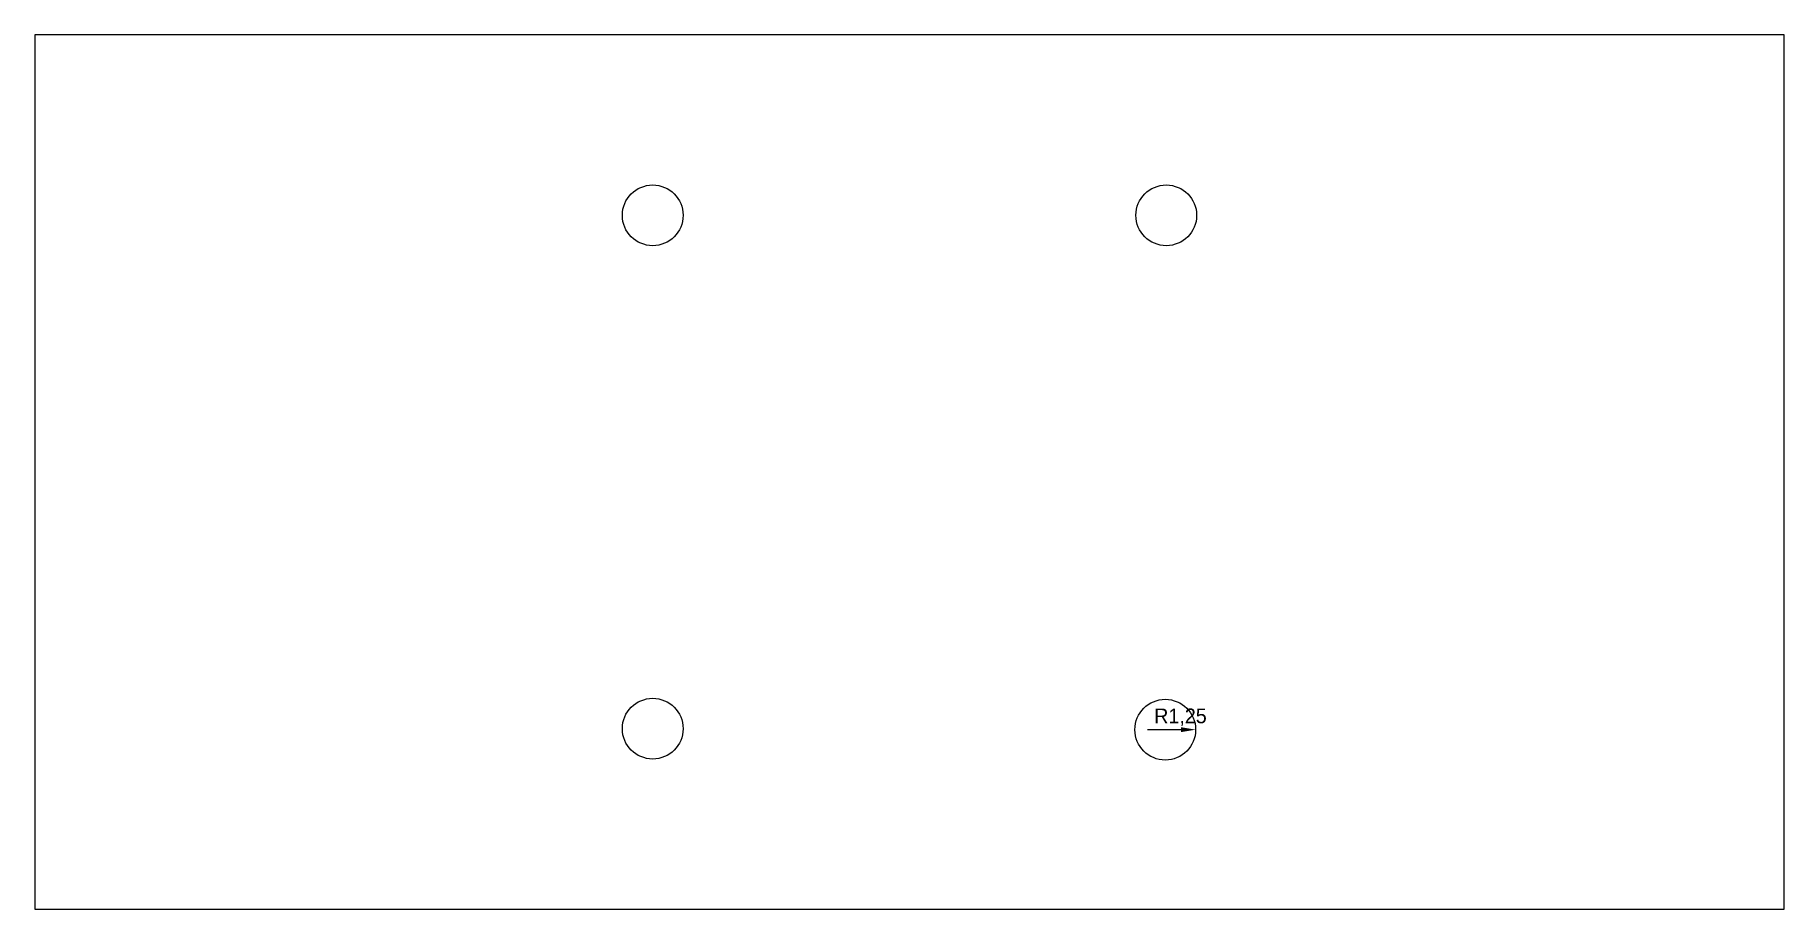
# Model space of a CAD drawing. Header units: millimetres. Extents: x -36 to 36, y -18 to 18.
import ezdxf

# ---------------------------------------------------------------- set-up
doc = ezdxf.new("R2010")
doc.units = ezdxf.units.MM
doc.layers.add('Dimensions', color=7, linetype='Continuous')
doc.layers.add('草图平面 01', color=7, linetype='Continuous')
doc.dimstyles.new('ISO-25', dxfattribs={"dimtxt": 2.5, "dimasz": 2.5, "dimexe": 1.25, "dimexo": 0.625, "dimtad": 1, "dimtxsty": 'Standard', "dimcen": 2.5, "dimadec": 0, "dimazin": 0, "dimtfac": 1, "dimtmove": 0, "dimatfit": 3, "dimfxl": 1, "dimarcsym": 0})

# ---------------------------------------------------------------- blocks, each defined once
blk = doc.blocks.new('*D1')
at = {"layer": 'Defpoints', "color": 0}
for p in [(10.529, -10.613), (11.779, -10.613)]:
    blk.add_point(p, dxfattribs=at)
at = {"layer": 'Dimensions', "color": 140, "lineweight": -2}
blk.add_line((11.173, -10.613), (9.791, -10.613), dxfattribs=at)
at = {"layer": 'Dimensions', "color": 140}
blk.add_solid([(11.173, -10.714), (11.173, -10.512), (11.779, -10.613)], dxfattribs=at)
at = {"layer": 'Dimensions', "color": 140, "insert": (11.154, -10.101), "char_height": 0.6061, "attachment_point": 5}
blk.add_mtext('R1,25', dxfattribs=at)

msp = doc.modelspace()

# ---------------------------------------------------------------- linework, layer by layer
at = {"layer": '草图平面 01'}
for p, q in [((-36, 18), (-36, -18)), ((36, 18), (-36, 18)), ((36, -18), (36, 18)), ((-36, -18), (36, -18))]:
    msp.add_line(p, q, dxfattribs=at)
for centre in [(-10.5713, 10.5712), (10.5712, 10.5712), (-10.5713, -10.5713), (10.5293, -10.613)]:
    msp.add_circle(centre, 1.25, dxfattribs=at)

# ---------------------------------------------------------------- dimensions: what is measured, and where the dimension line sits
at = {"layer": 'Dimensions'}
dim = msp.add_radius_dim(center=(10.5293, -10.613), mpoint=(11.7793, -10.613), dimstyle='ISO-25', override={"dimscale": 0.242424, "dimdec": 3, "dimzin": 8, "dimlunit": 2, "dimclrd": 140, "dimclre": 140, "dimclrt": 140}, dxfattribs=at)
dim.commit()
dim.dimension.update_dxf_attribs({"geometry": '*D1', "text_midpoint": (11.1543, -10.613), "dimtype": 164})

doc.saveas('drawing.dxf')
